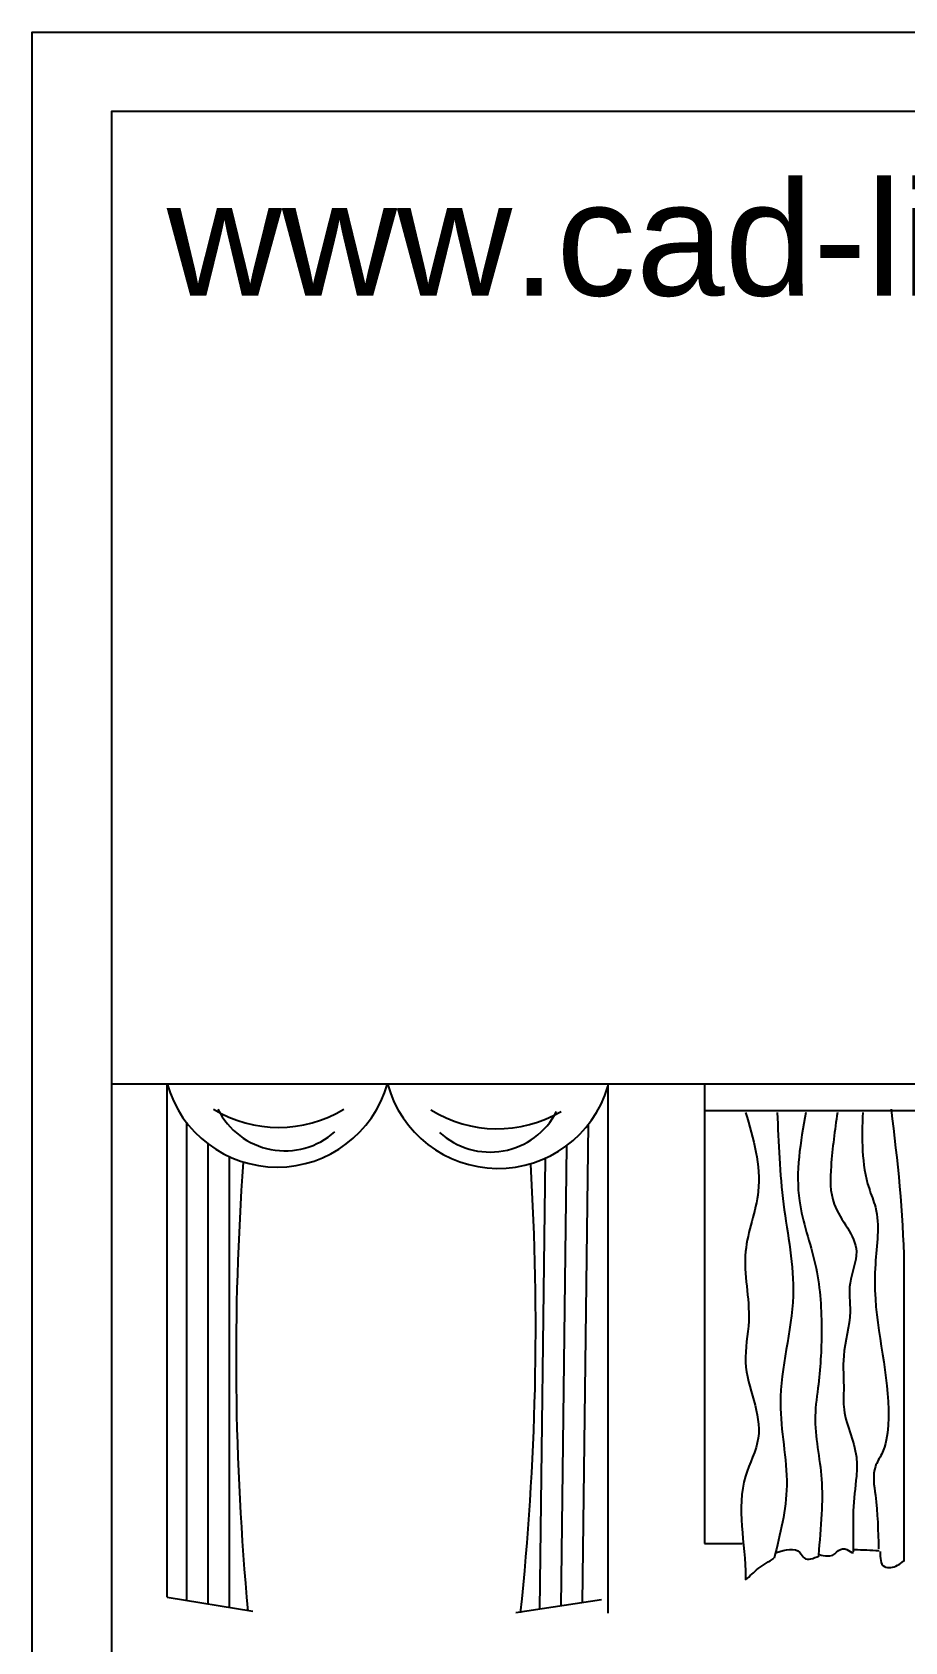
# Model space of a CAD drawing. Header units: inches. Extents: x 9.8 to 52.3, y 14.9 to 39.7.
# Drawn here: x 31.35 to 35.06, y 32.83 to 39.67 of the extents above; entities that cross this region are included whole.
import ezdxf

# ---------------------------------------------------------------- set-up
doc = ezdxf.new("R2010")
doc.units = ezdxf.units.IN
doc.header["$MEASUREMENT"] = 0
for name, color, linetype in [('02', 2, 'Continuous'), ('4', 4, 'Continuous'), ('kadrbm', 4, 'Continuous')]:
    doc.layers.add(name, color=color, linetype=linetype)
doc.styles.add('bmmm', font='swissel.ttf')

# ---------------------------------------------------------------- blocks, each defined once
blk = doc.blocks.new('kadrbm')
at = {"layer": 'kadrbm', "color": 4}
blk.add_lwpolyline([(0, 0), (0, 24.7972), (21, 24.7972), (21, 0), (0, 0)], close=True, dxfattribs=at)
blk.add_lwpolyline([(20.6631, 0.3257), (20.6631, 24.4603), (0.3369, 24.4603), (0.3369, 0.3257), (20.6631, 0.3257)], dxfattribs=at)
at = {"layer": 'kadrbm', "color": 211, "true_color": 0xf674fb, "style": 'bmmm'}
blk.add_text('www.cad-libraries.blogspot.com', height=0.485134, dxfattribs=at).set_placement((0.5726, 23.6772))

msp = doc.modelspace()

# ---------------------------------------------------------------- linework, layer by layer
at = {"layer": '02'}
for p, q in [((34.2044, 35.1977), (34.2044, 33.2438)), ((34.2044, 35.1977), (36.0352, 35.1977)), ((34.2044, 35.0852), (36.0352, 35.0852)), ((34.2044, 33.2438), (34.3644, 33.2438))]:
    msp.add_line(p, q, dxfattribs=at)
msp.add_open_spline([(34.3794, 35.0767), (34.4126, 34.9642), (34.4711, 34.7654), (34.3464, 34.4755), (34.4135, 34.229), (34.3508, 33.9645), (34.4818, 33.7391), (34.3215, 33.4515), (34.3803, 33.2411), (34.3794, 33.0926), (34.3794, 33.0887)], degree=3, knots=[0, 0, 0, 0, 453.888112, 801.984585, 1196.785785, 1430.52637, 1866.722384, 2093.510018, 2667.172571, 2682.466245, 2682.466245, 2682.466245, 2682.466245], dxfattribs=at)
for points in [[(34.5141, 35.0767), (34.541, 34.6868), (34.5814, 34.2969), (34.5275, 33.8398), (34.5544, 33.4902), (34.5006, 33.1809)], [(34.6352, 35.0767), (34.6083, 34.7003), (34.6756, 34.4314), (34.7025, 34.1624), (34.6891, 33.9204), (34.6756, 33.786), (34.7025, 33.5171), (34.7025, 33.3692), (34.6891, 33.1944)], [(34.7698, 35.0767), (34.7429, 34.8482), (34.7564, 34.6868), (34.8506, 34.4851), (34.8237, 34.3507), (34.8237, 34.2297), (34.7967, 34.0414), (34.7967, 33.8935), (34.7967, 33.8263), (34.8506, 33.6112), (34.8506, 33.5305), (34.8371, 33.3826), (34.8371, 33.3423), (34.8371, 33.2078)], [(34.8775, 35.0767), (34.9044, 34.754), (34.9314, 34.6734), (34.9314, 34.4314), (34.9314, 34.2835), (34.9852, 33.7456), (34.9583, 33.6246), (34.9314, 33.5709), (34.9314, 33.4499), (34.9448, 33.2213)], [(34.9987, 35.0902), (35.0525, 34.4314), (35.0525, 34.3372), (35.0525, 33.4633), (35.0525, 33.1675)], [(34.8424, 33.2185), (34.9469, 33.214)], [(34.9515, 33.2095), (34.9697, 33.1459), (34.9969, 33.1414), (35.0514, 33.1686)], [(34.3794, 33.0887), (34.4336, 33.1369), (34.5006, 33.1809)]]:
    msp.add_spline(points, degree=3, dxfattribs=at)
at = {"layer": '02', "start_tangent": (-0.906917, 0.421309)}
msp.add_spline([(34.5108, 33.2049), (34.6107, 33.2049), (34.6289, 33.1822), (34.6925, 33.1913)], degree=3, dxfattribs=at)
at = {"layer": '02', "start_tangent": (-0.996906, -0.078607), "end_tangent": (0.992296, 0.123887)}
msp.add_spline([(34.6925, 33.2004), (34.738, 33.1913), (34.7743, 33.214), (34.8106, 33.2185), (34.8379, 33.2049)], degree=3, dxfattribs=at)
at = {"layer": '4'}
for p, q in [((31.6824, 35.1977), (52.0086, 35.1977)), ((31.919, 35.1977), (33.794, 35.1977)), ((31.919, 33.015), (31.919, 35.1977)), ((33.794, 35.1977), (33.794, 32.9477)), ((32.0015, 35.0351), (32.0015, 33.0016)), ((33.7094, 35.0246), (33.6846, 32.9913)), ((32.092, 34.9441), (32.092, 32.987)), ((33.6178, 34.9348), (33.5939, 32.9778)), ((32.1826, 34.8895), (32.1826, 32.9723)), ((33.5266, 34.8813), (33.5031, 32.9642)), ((31.919, 33.015), (32.2832, 32.956)), ((33.7672, 33.0037), (33.4023, 32.9492))]:
    msp.add_line(p, q, dxfattribs=at)
for centre, radius, start, end in [((32.3877, 35.3317), 0.4875, 195.95515, 344.04485), ((33.3269, 35.326), 0.4875, 195.25465, 343.34435), ((32.3938, 35.5498), 0.537, 238.9107, 301.0893), ((32.4205, 35.2313), 0.3181, 206.38861, 311.876), ((33.3235, 35.5441), 0.537, 238.2102, 300.3888), ((33.2928, 35.226), 0.3181, 227.4235, 332.91089), ((43.681, 34.0307), 11.4684, 175.83141, 185.37681), ((22.0185, 34.1631), 11.4684, 353.92269, 3.46809)]:
    msp.add_arc(centre, radius, start, end, dxfattribs=at)

# ---------------------------------------------------------------- block references
at = {"layer": 'kadrbm'}
msp.add_blockref('kadrbm', (31.3455, 14.8721), dxfattribs=at)

doc.saveas('drawing.dxf')
